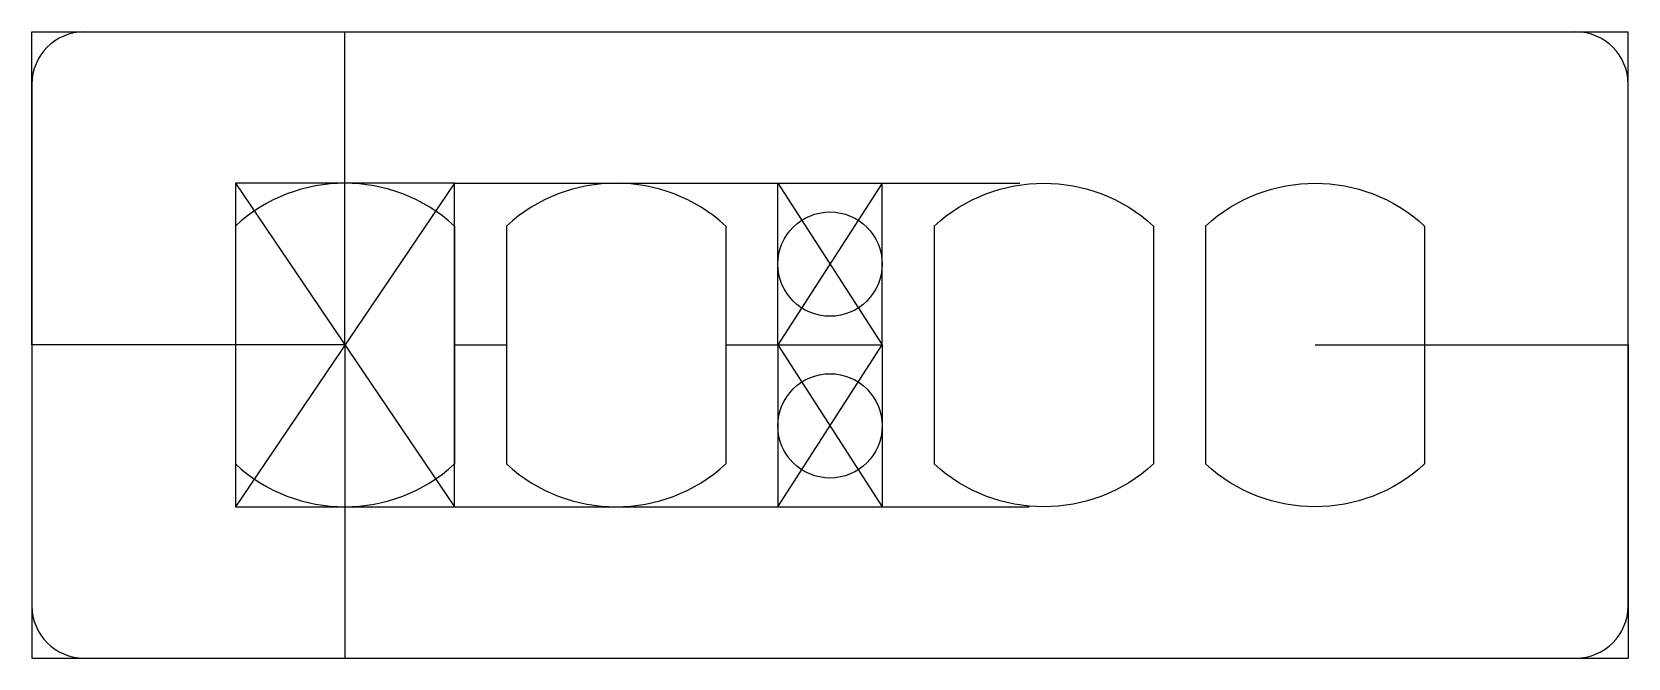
# Model space of a CAD drawing. Header units: centimetres. Extents: x 2 to 17.4, y 1.4 to 7.5.
import ezdxf

# ---------------------------------------------------------------- set-up
doc = ezdxf.new("R2010")
doc.units = ezdxf.units.CM
doc.header["$MEASUREMENT"] = 0
doc.layers.add('Guide', color=1, linetype='Continuous')

# ---------------------------------------------------------------- blocks, each defined once
blk = doc.blocks.new('nixie')
for p, q in [((4, 5.59), (4, 3.31)), ((6.1, 5.59), (6.1, 3.31))]:
    blk.add_line(p, q)
for start, end in [(47.3577, 132.6423), (227.3577, 312.6423)]:
    blk.add_arc((5.05, 4.45), 1.55, start, end)

msp = doc.modelspace()

# ---------------------------------------------------------------- linework, layer by layer
for p, q in [((2.55, 7.45), (16.85, 7.45)), ((2.05, 6.95), (2.05, 1.95)), ((17.35, 1.95), (17.35, 6.95)), ((2.55, 1.45), (16.85, 1.45))]:
    msp.add_line(p, q)
for centre in [(9.7, 5.225), (9.7, 3.675)]:
    msp.add_circle(centre, 0.5)
for centre, start, end in [((2.55, 6.95), 90, 180), ((16.85, 6.95), 0, 90), ((2.55, 1.95), 180, 270), ((16.85, 1.95), 270, 0)]:
    msp.add_arc(centre, 0.5, start, end)
at = {"layer": 'Guide'}
for p, q in [((2.05, 4.45), (2.05, 7.45)), ((2.05, 7.45), (17.35, 7.45)), ((5.05, 4.45), (5.05, 7.45)), ((17.35, 4.45), (17.35, 7.45)), ((4, 6), (4, 2.9)), ((6.1, 6), (4, 6)), ((6.1, 6), (4, 2.9)), ((4, 6), (6.1, 2.9)), ((6.1, 2.9), (6.1, 6)), ((6.1, 6), (11.519, 6)), ((9.2, 4.45), (9.2, 6)), ((9.2, 6), (10.2, 4.45)), ((10.2, 6), (9.2, 4.45)), ((10.2, 4.45), (10.2, 6)), ((5.05, 4.45), (2.05, 4.45)), ((2.05, 4.45), (2.05, 1.45)), ((5.05, 4.45), (5.05, 1.45)), ((6.1, 4.45), (6.6, 4.45)), ((8.7, 4.45), (9.2, 4.45)), ((9.2, 4.45), (9.2, 2.9)), ((9.2, 4.45), (10.2, 4.45)), ((9.2, 2.9), (10.2, 4.45)), ((9.2, 4.45), (10.2, 2.9)), ((10.2, 4.45), (10.2, 2.9)), ((14.35, 4.45), (17.35, 4.45)), ((17.35, 4.45), (17.35, 1.45)), ((4, 2.9), (6.1, 2.9)), ((6.1, 2.9), (11.61, 2.9)), ((2.05, 1.45), (17.35, 1.45))]:
    msp.add_line(p, q, dxfattribs=at)

# ---------------------------------------------------------------- block references
for p in [(0, 0), (2.6, 0)]:
    msp.add_blockref('nixie', p)
at = {"xscale": -1}
for p in [(16.8, 0), (19.4, 0)]:
    msp.add_blockref('nixie', p, dxfattribs=at)

doc.saveas('drawing.dxf')
